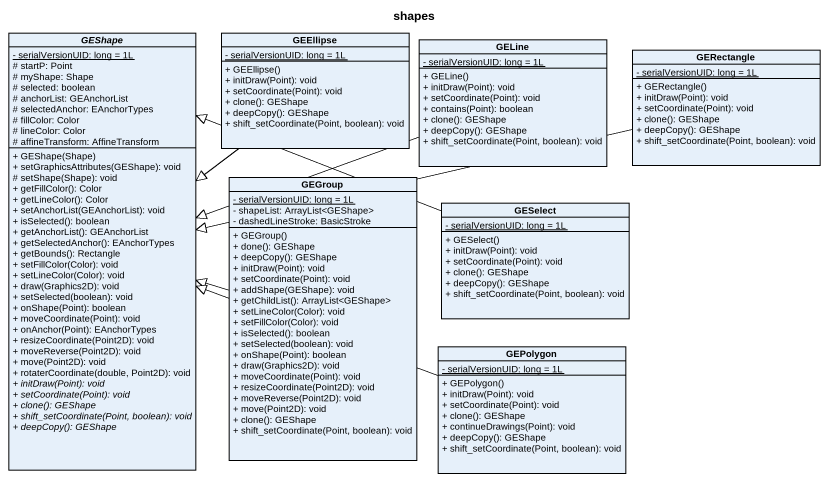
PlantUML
@startuml
title shapes
hide circle
hide empty members
skinparam classAttributeIconSize 0
abstract class GEShape {
  {static} - serialVersionUID: long = 1L
  # startP: Point
  # myShape: Shape
  # selected: boolean
  # anchorList: GEAnchorList
  # selectedAnchor: EAnchorTypes
  # fillColor: Color
  # lineColor: Color
  # affineTransform: AffineTransform
  + GEShape(Shape)
  + setGraphicsAttributes(GEShape): void
  # setShape(Shape): void
  + getFillColor(): Color
  + getLineColor(): Color
  + setAnchorList(GEAnchorList): void
  + isSelected(): boolean
  + getAnchorList(): GEAnchorList
  + getSelectedAnchor(): EAnchorTypes
  + getBounds(): Rectangle
  + setFillColor(Color): void
  + setLineColor(Color): void
  + draw(Graphics2D): void
  + setSelected(boolean): void
  + onShape(Point): boolean
  + moveCoordinate(Point): void
  + onAnchor(Point): EAnchorTypes
  + resizeCoordinate(Point2D): void
  + moveReverse(Point2D): void
  + move(Point2D): void
  + rotaterCoordinate(double, Point2D): void
  {abstract} + initDraw(Point): void
  {abstract} + setCoordinate(Point): void
  {abstract} + clone(): GEShape
  {abstract} + shift_setCoordinate(Point, boolean): void
  {abstract} + deepCopy(): GEShape
}
class GEEllipse {
  {static} - serialVersionUID: long = 1L
  + GEEllipse()
  + initDraw(Point): void
  + setCoordinate(Point): void
  + clone(): GEShape
  + deepCopy(): GEShape
  + shift_setCoordinate(Point, boolean): void
}
class GELine {
  {static} - serialVersionUID: long = 1L
  + GELine()
  + initDraw(Point): void
  + setCoordinate(Point): void
  + contains(Point): boolean
  + clone(): GEShape
  + deepCopy(): GEShape
  + shift_setCoordinate(Point, boolean): void
}
class GERectangle {
  {static} - serialVersionUID: long = 1L
  + GERectangle()
  + initDraw(Point): void
  + setCoordinate(Point): void
  + clone(): GEShape
  + deepCopy(): GEShape
  + shift_setCoordinate(Point, boolean): void
}
class GEGroup {
  {static} - serialVersionUID: long = 1L
  - shapeList: ArrayList<GEShape>
  - dashedLineStroke: BasicStroke
  + GEGroup()
  + done(): GEShape
  + deepCopy(): GEShape
  + initDraw(Point): void
  + setCoordinate(Point): void
  + addShape(GEShape): void
  + getChildList(): ArrayList<GEShape>
  + setLineColor(Color): void
  + setFillColor(Color): void
  + isSelected(): boolean
  + setSelected(boolean): void
  + onShape(Point): boolean
  + draw(Graphics2D): void
  + moveCoordinate(Point): void
  + resizeCoordinate(Point2D): void
  + moveReverse(Point2D): void
  + move(Point2D): void
  + clone(): GEShape
  + shift_setCoordinate(Point, boolean): void
}
class GESelect {
  {static} - serialVersionUID: long = 1L
  + GESelect()
  + initDraw(Point): void
  + setCoordinate(Point): void
  + clone(): GEShape
  + deepCopy(): GEShape
  + shift_setCoordinate(Point, boolean): void
}
class GEPolygon {
  {static} - serialVersionUID: long = 1L
  + GEPolygon()
  + initDraw(Point): void
  + setCoordinate(Point): void
  + clone(): GEShape
  + continueDrawings(Point): void
  + deepCopy(): GEShape
  + shift_setCoordinate(Point, boolean): void
}
GEEllipse --|> GEShape
GELine -left-|> GEShape
GERectangle -left-|> GEShape
GEGroup -left-|> GEShape
GESelect -left-|> GEShape
GEPolygon -left-|> GEShape
@enduml
